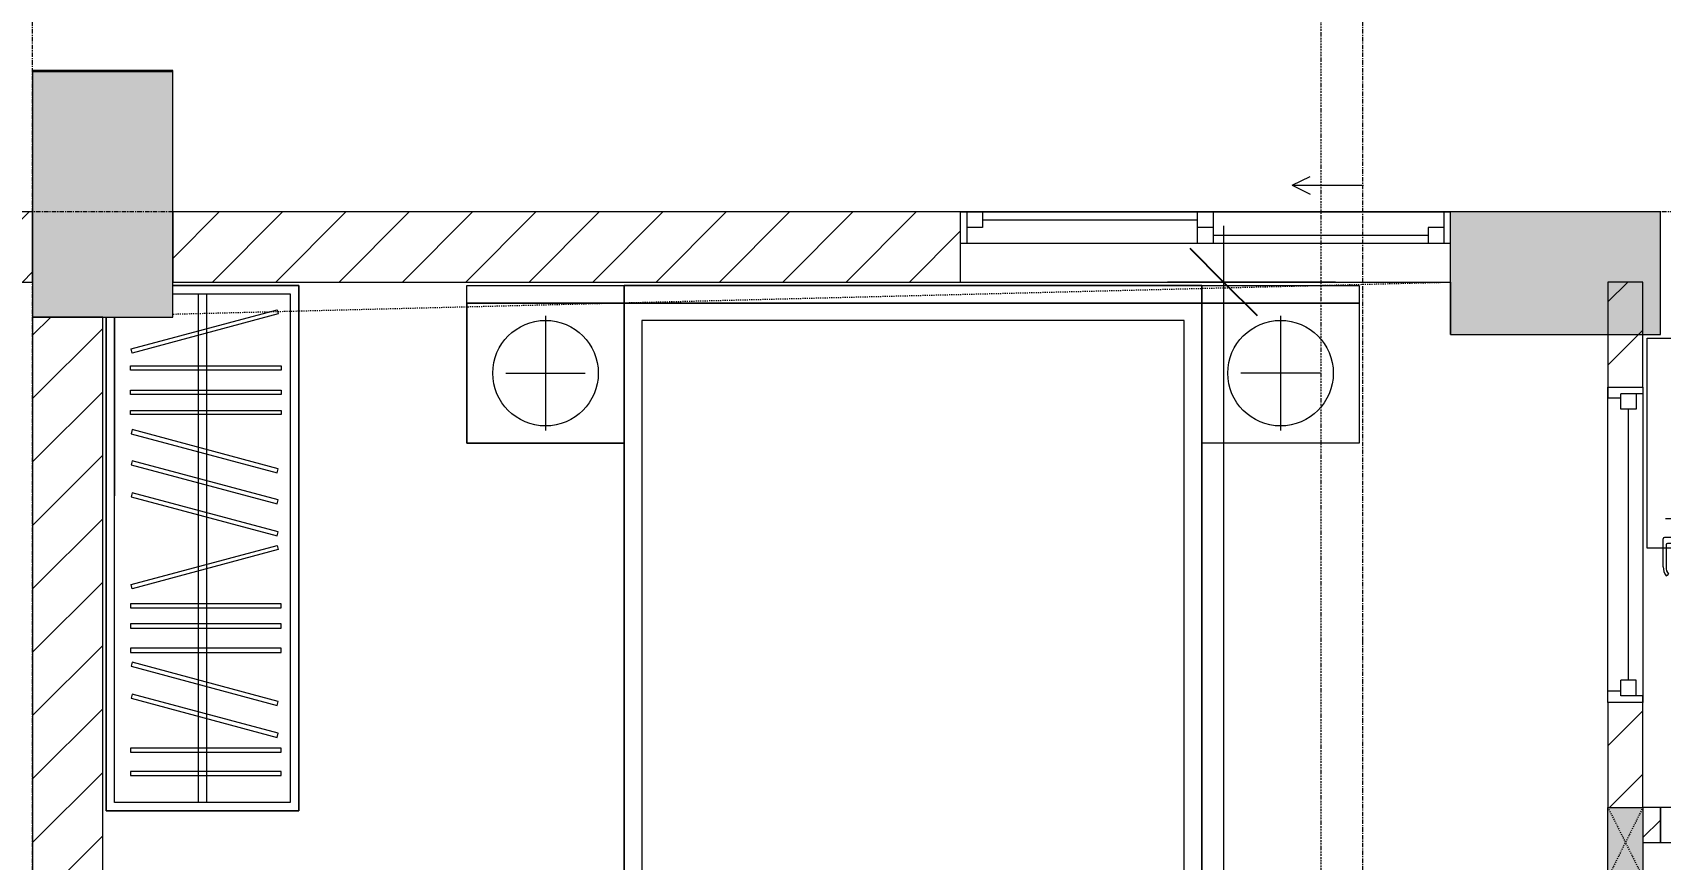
# Model space of a CAD drawing. Header units: millimetres. Extents: x 1591 to 239055, y -15958 to 83255.
# Drawn here: x 214132 to 218782, y 76389 to 78749 of the extents above; entities that cross this region are included whole.
import ezdxf

# ---------------------------------------------------------------- set-up
doc = ezdxf.new("R2010")
doc.units = ezdxf.units.MM
for name, pattern in [('Dash', [6, 3, -3]), ('Dash 1_8_', [6.35, 3.175, -3.175]), ('Dash Dot 3_16_', [7.9375, 4.7625, -1.5875, 0, -1.5875]), ('Grid Line', [22.225, 12.7, -3.175, 3.175, -3.175])]:
    doc.linetypes.add(name, pattern=pattern)
for name, color, linetype, lineweight in [('0-1', 250, 'Continuous', 5), ('A-ANNO-DIMS', 211, 'Continuous', 9), ('A-ANNO-DIMS-160', 211, 'Continuous', 9), ('A-AREA', 32, 'Dash 1_8_', 9), ('A-DETL-GENF-1', 9, 'Continuous', 9), ('A-DOOR-1', 254, 'Continuous', 9), ('A-DOOR-2', 9, 'Continuous', 9), ('A-FLOR-1', 7, 'Continuous', 9), ('A-FLOR-2', 9, 'Continuous', 9), ('A-GLAZ', 151, 'Continuous', 9), ('A-GLAZ-1', 254, 'Continuous', 9), ('A-GLAZ-2', 9, 'Continuous', 9), ('A-WALL-1', 253, 'Continuous', 18), ('A-WALL-2', 9, 'Continuous', 9), ('A-WALL-3', 113, 'Continuous', 18), ('A-WALL-PATT-1', 10, 'Continuous', 9), ('A-WALL-PATT-2', 111, 'Continuous', 9), ('G-ANNO-SYMB-1', 111, 'Dash Dot 3_16_', 18), ('G-IMPT-1', 254, 'Continuous', 9), ('I-FURN-1', 254, 'Continuous', 9), ('M-EQPM', 50, 'Continuous', 9), ('S-COLS', 52, 'Continuous', 9), ('S-COLS-1', 52, 'Continuous', 5), ('S-COLS-2', 250, 'Continuous', 18), ('S-COLS-3', 254, 'Continuous', 9), ('S-COLS-4', 253, 'Continuous', 18), ('S-COLS-HDLN-1', 9, 'Dash', 9), ('S-GRID-1', 1, 'Grid Line', 9)]:
    doc.layers.add(name, color=color, linetype=linetype, lineweight=lineweight)
doc.styles.add('UTM Avo', font='UTM Avo.ttf', dxfattribs={"width": 0.9, "height": 400})
doc.dimstyles.new('1_Dim_chi_tiet_2_5', dxfattribs={"dimscale": 304.8, "dimtxt": 399.720379, "dimasz": 0.629921, "dimexe": 0.524934, "dimexo": 0.0625, "dimgap": 0.052493, "dimtad": 1, "dimdec": 0, "dimrnd": 5, "dimzin": 0, "dimdsep": 46, "dimtxsty": 'UTM Avo', "dimblk1": 'OBLIQUE', "dimblk2": 'OBLIQUE', "dimsah": 1, "dimcen": 0.09, "dimdle": 0.524934, "dimazin": 0, "dimtfac": 1, "dimtdec": 4, "dimtix": 1, "dimtmove": 0, "dimatfit": 3, "dimfxl": 1.049869, "dimfxlon": 1, "dimtvp": 1, "dimtolj": 1, "dimtzin": 0, "dimarcsym": 2})
pattern_1 = [(45, (0, 0), (-90.50967, 90.50967), [])]
pattern_2 = [(45, (95879.7, 0), (-90.50967, 90.50967), [])]

# ---------------------------------------------------------------- blocks, each defined once
blk = doc.blocks.new('NCV_TKTC_KET CAU_rvt-1-TKCS_MB TẦNG 6-8')
at = {"layer": 'S-COLS-1'}
for points in [[(118652.6, 77936.9), (118652.6, 78636.9), (118252.6, 78636.9), (118252.6, 77936.9)], [(122902.6, 77886.9), (122902.6, 78236.9), (122302.6, 78236.9), (122302.6, 77886.9)]]:
    blk.add_hatch(color=256, dxfattribs=at).paths.add_polyline_path(points)
at = {"layer": 'A-FLOR-1'}
blk.add_line((118252.4, 78036.9), (118252.4, 74537.4), dxfattribs=at)
at = {"layer": 'S-COLS-2'}
for p, q in [((118652.6, 78636.9), (118252.6, 78636.9)), ((118252.6, 78636.9), (118252.6, 77936.9)), ((118652.6, 77936.9), (118652.6, 78636.9)), ((122902.6, 78236.9), (122302.6, 78236.9)), ((122902.6, 77886.9), (122902.6, 78236.9)), ((122302.6, 78036.9), (122302.6, 77886.9)), ((118252.6, 77936.9), (118652.6, 77936.9)), ((122302.6, 77886.9), (122902.6, 77886.9))]:
    blk.add_line(p, q, dxfattribs=at)
blk = doc.blocks.new('M_Fixed - 900 x 1400-901191-TKCS_MB TẦNG 6-8')
at = {"layer": 'A-GLAZ-2'}
for p, q in [((-450, 37), (-418, 37)), ((-431, -63), (-431, 0)), ((-431, 0), (-387, 0)), ((-418, 0), (-418, 37)), ((-387, -44), (-387, 0)), ((387, 0), (431, 0)), ((387, -44), (387, 0)), ((418, 0), (418, 37)), ((450, 37), (418, 37)), ((431, -63), (431, 0)), ((-431, -44), (-387, -44)), ((-387, -22), (387, -22)), ((431, -44), (387, -44)), ((-450, -63), (-431, -63)), ((448.9, -63), (431, -63))]:
    blk.add_line(p, q, dxfattribs=at)
blk = doc.blocks.new('MAY GIAT - MAY GIAT_dwg-348053-TKCS_MB TẦNG 6-8')
at = {"layer": 'G-IMPT-1', "flags": 128}
blk.add_lwpolyline([(5, 596.6), (5, 2.3), (605, 2.3), (605, 596.6)], close=True, dxfattribs=at)
blk = doc.blocks.new('MAY GIAT - MAY GIAT-401071-TKCS_MB TẦNG 6-8')
at = {"layer": 'I-FURN-1'}
for p, q in [((5, -2.3), (605, -2.3)), ((5, -596.6), (5, -2.3)), ((605, -2.3), (605, -596.6)), ((605, -596.6), (5, -596.6))]:
    blk.add_line(p, q, dxfattribs=at)
at = {"extrusion": (0, 0, -1), "zscale": -1, "rotation": 180}
blk.add_blockref('MAY GIAT - MAY GIAT_dwg-348053-TKCS_MB TẦNG 6-8', (0, 0), dxfattribs=at)
blk = doc.blocks.new('G1_SOF - BO TRU - 100x200-746114-TKCS_MB TẦNG 6-8')
at = {"layer": 'S-COLS'}
blk.add_hatch(color=256, dxfattribs=at).paths.add_polyline_path([(50, -100), (50, 100), (-50, 100), (-50, -100)])
at = {"layer": 'S-COLS-4'}
for p, q in [((-50, 100), (50, 100)), ((-50, -100), (-50, 100)), ((50, 100), (50, -100)), ((50, -100), (-50, -100))]:
    blk.add_line(p, q, dxfattribs=at)
at = {"layer": 'S-COLS-HDLN-1'}
for p, q in [((50, -100), (-50, 100)), ((-50, -100), (50, 100))]:
    blk.add_line(p, q, dxfattribs=at)
blk = doc.blocks.new('DOOR_CW_01 CANH MO-PANEL KINH - DIG_01-900x2200-CỬA NHÔM KÍNH-901226-TKCS_MB TẦNG 6-8')
at = {"layer": 'A-DETL-GENF-1'}
for p, q in [((-397, 872), (-357, 872)), ((-397, 752), (-397, 872)), ((-357, 872), (-357, 752)), ((-442, 737), (-442, 816.5)), ((-399, 820.5), (-438, 820.5)), ((-434, 799.5), (-434, 737)), ((-399, 803.5), (-430, 803.5)), ((-399, 831.8), (-397, 831.8)), ((-399, 792.2), (-399, 831.8)), ((-397, 792.2), (-399, 792.2)), ((-397, 792.2), (-397, 831.8)), ((-357, 792.2), (-357, 831.8)), ((-355, 831.8), (-357, 831.8)), ((-357, 792.2), (-355, 792.2)), ((-355, 792.2), (-355, 831.8)), ((-355, 820.5), (-316, 820.5)), ((-355, 803.5), (-324, 803.5)), ((-320, 799.5), (-320, 737)), ((-312, 737), (-312, 816.5)), ((-357, 752), (-397, 752)), ((-363, 752), (-391, 752)), ((-391, 752), (-391, 738)), ((-363, 738), (-363, 752)), ((-433.9, 711.2), (-427.3, 715.8)), ((-397, 738), (-391, 738)), ((-397, 738), (-397, 196)), ((-357, 738), (-363, 738)), ((-357, 196), (-357, 738)), ((-320.1, 711.2), (-326.7, 715.8)), ((-397, 196), (-391, 196)), ((-391, 196), (-391, 182)), ((-357, 196), (-363, 196)), ((-363, 182), (-363, 196)), ((-357, 182), (-397, 182)), ((-397, 182), (-397, 62)), ((-391, 182), (-363, 182)), ((-357, 62), (-357, 182)), ((-397, 62), (-357, 62))]:
    blk.add_line(p, q, dxfattribs=at)
blk.add_circle((-407, 60), 10, dxfattribs=at)
for centre, radius, start, end in [((-407, 60), 814, 360, 92), ((-438, 816.5), 4, 90, 180), ((-430, 799.5), 4, 90, 180), ((-324, 799.5), 4, 360, 90), ((-316, 816.5), 4, 0, 90), ((-397, 737), 45, 180, 215), ((-397, 737), 37, 180, 215), ((-357, 737), 37, 325, 0), ((-357, 737), 45, 325, 0)]:
    blk.add_arc(centre, radius, start, end, dxfattribs=at)
at = {"layer": 'A-DOOR-2'}
for p, q in [((-410, 50), (-450, 50)), ((-450, 50), (-450, -50)), ((-410, 0), (-410, 50)), ((-407, 50), (-382, 50)), ((450, 50), (410, 50)), ((410, 50), (410, 0)), ((450, -50), (450, 50)), ((-400, 0), (-410, 0)), ((-400, -50), (-400, 0)), ((410, 0), (400, 0)), ((400, 0), (400, -50)), ((-450, -50), (-400, -50)), ((400, -50), (450, -50))]:
    blk.add_line(p, q, dxfattribs=at)
blk = doc.blocks.new('GIUONG NGU-2TAB-1600x2000 - GIUONG NGU-2TAB-1600x2000-901192-TKCS_MB TẦNG 6-8')
at = {"layer": 'I-FURN-1'}
for p, q in [((569.6, 2050), (1997.1, 2050)), ((1997.1, 2050), (569.6, 2050)), ((1997.1, 2000), (569.6, 2000)), ((458.5, 50), (458.5, 1938.9)), ((458.5, 1938.9), (458.5, 50)), ((508.5, 1938.9), (508.5, 100)), ((2058.2, 100), (2058.2, 1938.9)), ((2108.2, 1938.9), (2108.2, 50)), ((2108.2, 50), (2108.2, 1938.9)), ((8.5, 50), (8.5, 450.3)), ((8.5, 450.3), (458.5, 450.3)), ((8.5, 450.3), (458.5, 450.3)), ((8.5, 50), (8.5, 450.3)), ((458.5, 450.3), (458.5, 50)), ((458.5, 450.3), (458.5, 50)), ((2108.2, 50), (2108.2, 450.3)), ((2108.2, 450.3), (2558.2, 450.3)), ((2108.2, 450.3), (2108.2, 50)), ((2558.2, 450.3), (2108.2, 450.3)), ((2558.2, 450.3), (2558.2, 50)), ((2558.2, 50), (2558.2, 450.3)), ((233.5, 86.8), (233.5, 413.5)), ((2333.2, 86.8), (2333.2, 413.5)), ((120.2, 250.2), (346.8, 250.2)), ((2446.5, 250.2), (2219.8, 250.2)), ((508.5, 100), (2058.2, 100)), ((458.5, 50), (8.5, 50)), ((8.5, 0), (8.5, 50)), ((8.5, 50), (458.5, 50)), ((458.5, 50), (8.5, 50)), ((2108.2, 50), (458.5, 50)), ((458.5, 50), (458.5, 0)), ((458.5, 0), (458.5, 50)), ((458.5, 50), (2108.2, 50)), ((458.5, 50), (2108.2, 50)), ((2558.2, 50), (2108.2, 50)), ((2108.2, 50), (2558.2, 50)), ((2108.2, 0), (2108.2, 50)), ((2108.2, 50), (2108.2, 0)), ((2108.2, 50), (2558.2, 50)), ((2558.2, 50), (2558.2, 0)), ((458.5, 0), (8.5, 0)), ((2108.2, 0), (458.5, 0)), ((458.5, 0), (2108.2, 0)), ((2558.2, 0), (2108.2, 0))]:
    blk.add_line(p, q, dxfattribs=at)
for centre in [(233.5, 250.2), (2333.2, 250.2)]:
    blk.add_circle(centre, 150.7, dxfattribs=at)
for centre, radius, start, end in [((569.6, 1938.9), 111.1, 90, 180), ((569.6, 1938.9), 111.1, 90, 180), ((1997.1, 1938.9), 111.1, 0, 90), ((1997.1, 1938.9), 111.1, 360, 90), ((569.6, 1938.9), 61.1, 90, 180), ((1997.1, 1938.9), 61.1, 360, 90)]:
    blk.add_arc(centre, radius, start, end, dxfattribs=at)
blk = doc.blocks.new('TU QUAN AO-SUITE ROOM_3 - TU QUAN AO-SUITE ROOM_3-V85-TKCS_MB TẦNG 6-8')
at = {"layer": 'I-FURN-1'}
for p, q in [((0, 0), (-359.9, 0)), ((-359.9, 0), (0, 0)), ((0, -1500), (0, 0)), ((0, 0), (0, -1500)), ((-359.9, -24), (-24, -24)), ((-287, -24), (-287, -576)), ((-263, -24), (-263, -576)), ((-24, -24), (-24, -1476)), ((-550, -90), (-550, -1500)), ((-550, -1500), (-550, -90)), ((-550, -90), (-550, -576)), ((-526, -1476), (-526, -90)), ((-526, -90), (-526, -600)), ((-478.3, -181.1), (-61.3, -69.4)), ((-58.2, -80.9), (-475.2, -192.7)), ((-61.3, -69.4), (-58.2, -80.9)), ((-475.2, -192.7), (-478.3, -181.1)), ((-480.1, -229.7), (-50.1, -229.7)), ((-480.1, -241.7), (-480.1, -229.7)), ((-50.1, -229.7), (-50.1, -241.7)), ((-50.1, -241.7), (-480.1, -241.7)), ((-480.1, -299.2), (-50.1, -299.2)), ((-480.1, -311.2), (-480.1, -299.2)), ((-50.1, -311.2), (-480.1, -311.2)), ((-50.1, -299.2), (-50.1, -311.2)), ((-480.1, -356.4), (-50.1, -356.4)), ((-480.1, -368.4), (-480.1, -356.4)), ((-50.1, -368.4), (-480.1, -368.4)), ((-50.1, -356.4), (-50.1, -368.4)), ((-475.2, -411.5), (-478.3, -423.1)), ((-58.2, -523.3), (-475.2, -411.5)), ((-478.3, -423.1), (-61.3, -534.9)), ((-475.2, -500.3), (-478.3, -511.9)), ((-58.2, -612.1), (-475.2, -500.3)), ((-478.3, -511.9), (-61.3, -623.6)), ((-61.3, -534.9), (-58.2, -523.3)), ((-526, -1476), (-526, -600)), ((-475.2, -591.5), (-478.3, -603.1)), ((-478.3, -603.1), (-61.3, -714.9)), ((-58.2, -703.3), (-475.2, -591.5)), ((-287, -576), (-287, -1476)), ((-263, -576), (-263, -1476)), ((-61.3, -623.6), (-58.2, -612.1)), ((-478.3, -853.9), (-61.3, -742.1)), ((-61.3, -714.9), (-58.2, -703.3)), ((-61.3, -742.1), (-58.2, -753.7)), ((-58.2, -753.7), (-475.2, -865.5)), ((-475.2, -865.5), (-478.3, -853.9)), ((-480.1, -908.6), (-480.1, -920.6)), ((-480.1, -908.6), (-480.1, -920.6)), ((-50.1, -908.6), (-480.1, -908.6)), ((-480.1, -920.6), (-50.1, -920.6)), ((-50.1, -920.6), (-50.1, -908.6)), ((-480.1, -965.8), (-480.1, -977.8)), ((-480.1, -965.8), (-480.1, -977.8)), ((-50.1, -965.8), (-480.1, -965.8)), ((-50.1, -977.8), (-50.1, -965.8)), ((-480.1, -977.8), (-50.1, -977.8)), ((-480.1, -1035.3), (-480.1, -1047.3)), ((-480.1, -1035.3), (-480.1, -1047.3)), ((-50.1, -1035.3), (-480.1, -1035.3)), ((-480.1, -1047.3), (-50.1, -1047.3)), ((-50.1, -1047.3), (-50.1, -1035.3)), ((-475.2, -1075.3), (-478.3, -1086.9)), ((-478.3, -1086.9), (-61.3, -1198.6)), ((-58.2, -1187.1), (-475.2, -1075.3)), ((-475.2, -1166.5), (-478.3, -1178.1)), ((-478.3, -1178.1), (-61.3, -1289.9)), ((-58.2, -1278.3), (-475.2, -1166.5)), ((-61.3, -1198.6), (-58.2, -1187.1)), ((-61.3, -1289.9), (-58.2, -1278.3)), ((-480.1, -1320.5), (-480.1, -1332.5)), ((-480.1, -1320.5), (-480.1, -1332.5)), ((-50.1, -1320.5), (-480.1, -1320.5)), ((-480.1, -1332.5), (-50.1, -1332.5)), ((-50.1, -1332.5), (-50.1, -1320.5)), ((-480.1, -1386.9), (-480.1, -1398.9)), ((-480.1, -1386.9), (-480.1, -1398.9)), ((-50.1, -1386.9), (-480.1, -1386.9)), ((-50.1, -1398.9), (-50.1, -1386.9)), ((-480.1, -1398.9), (-50.1, -1398.9)), ((-24, -1476), (-526, -1476)), ((-550, -1500), (0, -1500)), ((0, -1500), (-550, -1500))]:
    blk.add_line(p, q, dxfattribs=at)
blk = doc.blocks.new('NCV_TKTC_TANG 6 - 8_rvt-2-TKCS_MB TẦNG 6-8')
at = {"layer": 'A-WALL-PATT-1'}
h = blk.add_hatch(dxfattribs=at)
h.set_pattern_fill('FP_1', color=256, style=0, pattern_type=2)
h.set_pattern_definition(pattern_1)
h.paths.add_polyline_path([(122752.5, 76536.9), (122852.5, 76536.9), (122852.5, 76836.9), (122752.5, 76836.9)])
h.paths.add_polyline_path([(122852.5, 77736.9), (122852.5, 78036.9), (122752.5, 78036.9), (122752.5, 77736.9)])
h = blk.add_hatch(dxfattribs=at)
h.set_pattern_fill('FP_1', color=256, style=0, pattern_type=2)
h.set_pattern_definition(pattern_1)
h.paths.add_polyline_path([(122902.5, 76436.9), (122902.5, 76536.9), (122852.5, 76536.9), (122852.5, 76436.9)])
h.paths.add_polyline_path([(123818.8, 76436.9), (123852.5, 76436.9), (123852.5, 76536.9), (123802.5, 76536.9), (123802.5, 76436.9)])
at = {"layer": 'A-FLOR-2'}
blk.add_line((122302.5, 77886.9), (122302.5, 78036.9), dxfattribs=at)
at = {"layer": 'A-WALL-1'}
for p, q in [((122852.5, 78036.9), (122752.5, 78036.9)), ((122752.5, 78036.9), (122752.5, 77736.9)), ((122852.5, 77736.9), (122852.5, 78036.9)), ((122752.5, 77736.9), (122852.5, 77736.9)), ((122852.5, 76836.9), (122752.5, 76836.9)), ((122752.5, 76836.9), (122752.5, 76536.9)), ((122852.5, 76536.9), (122852.5, 76836.9)), ((122902.5, 76536.9), (122852.5, 76536.9)), ((122902.5, 76436.9), (122902.5, 76536.9)), ((122852.5, 76436.9), (122902.5, 76436.9))]:
    blk.add_line(p, q, dxfattribs=at)
at = {"layer": 'A-WALL-2'}
for p, q in [((122752.5, 76836.9), (122752.5, 77736.9)), ((122852.5, 77736.9), (122852.5, 76836.9))]:
    blk.add_line(p, q, dxfattribs=at)
at = {"layer": 'A-DOOR-1'}
blk.add_blockref('DOOR_CW_01 CANH MO-PANEL KINH - DIG_01-900x2200-CỬA NHÔM KÍNH-901226-TKCS_MB TẦNG 6-8', (123352.5, 76486.9), dxfattribs=at)
at = {"layer": 'A-GLAZ-1', "rotation": 90.00000000000092}
blk.add_blockref('M_Fixed - 900 x 1400-901191-TKCS_MB TẦNG 6-8', (122789.5, 77286.9), dxfattribs=at)
at = {"layer": 'I-FURN-1'}
blk.add_blockref('TU QUAN AO-SUITE ROOM_3 - TU QUAN AO-SUITE ROOM_3-V85-TKCS_MB TẦNG 6-8', (119012.5, 78026.9), dxfattribs=at)
for name, p, rotation in [('GIUONG NGU-2TAB-1600x2000 - GIUONG NGU-2TAB-1600x2000-901192-TKCS_MB TẦNG 6-8', (122050.9, 78026.9), 180), ('MAY GIAT - MAY GIAT-401071-TKCS_MB TẦNG 6-8', (122862.5, 77272), 90.00000000000098)]:
    blk.add_blockref(name, p, dxfattribs=dict(at, rotation=rotation))
at = {"layer": 'S-COLS-3', "rotation": 180}
blk.add_blockref('G1_SOF - BO TRU - 100x200-746114-TKCS_MB TẦNG 6-8', (122802.5, 76436.9), dxfattribs=at)
blk = doc.blocks.new('TKTC_XREF_251221_MB TANG 2-7 - TKTC_XREF_251221_MB TANG 2-7-2039446-TKCS_MB TẦNG 6-8')
at = {"layer": 'M-EQPM'}
for p, q in [((84600, 61403.7), (84600, 61400)), ((85000, 61403.7), (84600, 61403.7)), ((85000, 61400), (85000, 61403.7))]:
    blk.add_line(p, q, dxfattribs=at)
blk = doc.blocks.new('1_FAMILY RVT - W01-WxH 1400x1400xmm-389822-TKCS_MB TẦNG 6-8')
at = {"layer": 'A-GLAZ'}
for p, q in [((248.4, 172.39), (299.2, 197.79)), ((248.4, 172.39), (299.2, 146.99)), ((248.4, 172.39), (451.6, 172.39)), ((-700, 96.19), (-700, -103.81)), ((700, 96.19), (-700, 96.19)), ((-700, 96.19), (-636.5, 96.19)), ((-680.95, 96.19), (-680.95, 7.29)), ((-636.5, 96.19), (-22.225, 96.19)), ((-636.5, 96.19), (-636.5, 51.74)), ((-22.225, 7.29), (-22.225, 96.19)), ((-22.225, 96.19), (22.225, 96.19)), ((22.225, 96.19), (680.95, 96.19)), ((22.225, 96.19), (22.225, 7.29)), ((680.95, 96.19), (700, 96.19)), ((680.95, 96.19), (680.95, 7.29)), ((700, -103.81), (700, 96.19)), ((-636.5, 51.74), (-680.95, 51.74)), ((-636.5, 73.965), (-22.225, 73.965)), ((22.225, 51.74), (-22.225, 51.74)), ((636.5, 51.74), (636.5, 7.29)), ((680.95, 51.74), (636.5, 51.74)), ((-700, 7.29), (-680.95, 7.29)), ((-680.95, 7.29), (-22.225, 7.29)), ((-22.225, 7.29), (22.225, 7.29)), ((22.225, 29.515), (636.5, 29.515)), ((22.225, 7.29), (636.5, 7.29)), ((636.5, 7.29), (700, 7.29)), ((-700, -103.81), (700, -103.81))]:
    blk.add_line(p, q, dxfattribs=at)
blk = doc.blocks.new('DIMBLOCK140-TKCS_MB TẦNG 6-8')
at = {"layer": 'A-ANNO-DIMS-160'}
for p, q in [((217534.4, 78196.9), (217534.4, 69876.9)), ((217854.4, 78036.9), (217374.4, 78036.9)), ((217534.4, 78036.9), (217854.4, 78036.9)), ((217854.4, 70036.9), (217374.4, 70036.9)), ((217534.4, 70036.9), (217854.4, 70036.9))]:
    blk.add_line(p, q, dxfattribs=at)
at = {"layer": 'A-ANNO-DIMS-160', "lineweight": 25}
for p, q in [((217534.4, 78036.9), (217438.4, 78132.9)), ((217534.4, 78036.9), (217630.4, 77940.9)), ((217534.4, 70036.9), (217438.4, 70132.9)), ((217534.4, 70036.9), (217630.4, 69940.9))]:
    blk.add_line(p, q, dxfattribs=at)
at = {"layer": 'A-ANNO-DIMS-160', "color": 0, "insert": (217014.8, 73489.2), "char_height": 400, "width": 1314.636, "attachment_point": 1, "rotation": 90, "line_spacing_factor": 1.110334, "style": 'UTM Avo'}
blk.add_mtext('8000', dxfattribs=at)
blk = doc.blocks.new('_Oblique')
at = {"color": 0, "linetype": 'ByBlock', "lineweight": -2}
blk.add_line((-0.5, -0.5), (0.5, 0.5), dxfattribs=at)

msp = doc.modelspace()

# ---------------------------------------------------------------- hatches: boundary and pattern name
at = {"layer": 'A-WALL-PATT-2'}
h = msp.add_hatch(dxfattribs=at)
h.set_pattern_fill('FP_1', color=256, style=0, pattern_type=2)
h.set_pattern_definition(pattern_2)
h.paths.add_polyline_path([(214132.3, 78036.9), (214132.3, 78236.9), (210832.3, 78236.9), (210832.3, 78036.9)])
h = msp.add_hatch(dxfattribs=at)
h.set_pattern_fill('FP_1', color=256, style=0, pattern_type=2)
h.set_pattern_definition(pattern_2)
h.paths.add_polyline_path([(216782.3, 78036.9), (216782.3, 78236.9), (214532.3, 78236.9), (214532.3, 78036.9), (214862.4, 78036.9)])
h = msp.add_hatch(dxfattribs=at)
h.set_pattern_fill('FP_1', color=256, style=0, pattern_type=2)
h.set_pattern_definition(pattern_2)
h.paths.add_polyline_path([(214132.3, 74516.9), (214332.3, 74516.9), (214332.3, 77936.9), (214132.3, 77936.9), (214132.3, 74941.6)])

# ---------------------------------------------------------------- linework, layer by layer
at = {"layer": 'A-AREA'}
for p, q in [((218182.3, 78035.7), (217832.3, 78026.9)), ((217832.3, 78026.9), (215822.7, 77976.7)), ((214892.2, 77953.4), (214532.3, 77944.4)), ((215372.5, 77965.4), (214892.2, 77953.4)), ((215822.5, 77976.7), (215372.5, 77965.4))]:
    msp.add_line(p, q, dxfattribs=at)
at = {"layer": 'A-WALL-3'}
for p, q in [((214132.3, 78236.9), (210832.3, 78236.9)), ((214132.3, 78036.9), (214132.3, 78236.9)), ((216782.3, 78236.9), (214532.3, 78236.9)), ((214532.3, 78236.9), (214532.3, 78036.9)), ((210832.3, 78036.9), (214132.3, 78036.9)), ((214532.3, 78036.9), (216782.3, 78036.9)), ((214332.3, 77936.9), (214132.3, 77936.9)), ((214132.3, 77936.9), (214132.3, 74516.9)), ((214332.3, 75337.4), (214332.3, 77936.9))]:
    msp.add_line(p, q, dxfattribs=at)
at = {"layer": 'G-ANNO-SYMB-1'}
msp.add_line((217812.3, 82873.6), (217812.3, 13592.5), dxfattribs=at)
at = {"layer": 'S-GRID-1'}
for p, q in [((214132.3, 77012.5), (214132.3, 81012.5)), ((217932.3, 77012.5), (217932.3, 81012.5)), ((223800.6, 78236.9), (130306.5, 78236.9)), ((214132.3, 19149.4), (214132.3, 77012.5)), ((217932.3, 19149.4), (217932.3, 77012.5))]:
    msp.add_line(p, q, dxfattribs=at)

# ---------------------------------------------------------------- block references
at = {"layer": '0-1'}
for name in ['NCV_TKTC_KET CAU_rvt-1-TKCS_MB TẦNG 6-8', 'NCV_TKTC_TANG 6 - 8_rvt-2-TKCS_MB TẦNG 6-8']:
    msp.add_blockref(name, (95879.7, 0), dxfattribs=at)
at = {"layer": 'A-GLAZ'}
msp.add_blockref('1_FAMILY RVT - W01-WxH 1400x1400xmm-389822-TKCS_MB TẦNG 6-8', (217482.3, 78140.7), dxfattribs=at)
at = {"layer": 'M-EQPM'}
msp.add_blockref('TKTC_XREF_251221_MB TANG 2-7 - TKTC_XREF_251221_MB TANG 2-7-2039446-TKCS_MB TẦNG 6-8', (129532.3, 17236.9), dxfattribs=at)

# ---------------------------------------------------------------- dimensions: what is measured, and where the dimension line sits
at = {"layer": 'A-ANNO-DIMS'}
dim = msp.add_linear_dim(base=(217534.4, 70036.9), p1=(217854.4, 78036.9), p2=(217854.4, 70036.9), angle=90, dimstyle='1_Dim_chi_tiet_2_5', override={"dimpost": '<>', "dimfxl": 8000}, dxfattribs=at)
dim.commit()
dim.dimension.update_dxf_attribs({"geometry": 'DIMBLOCK140-TKCS_MB TẦNG 6-8', "text_midpoint": (217311.4, 74036.9)})

doc.saveas('drawing.dxf')
